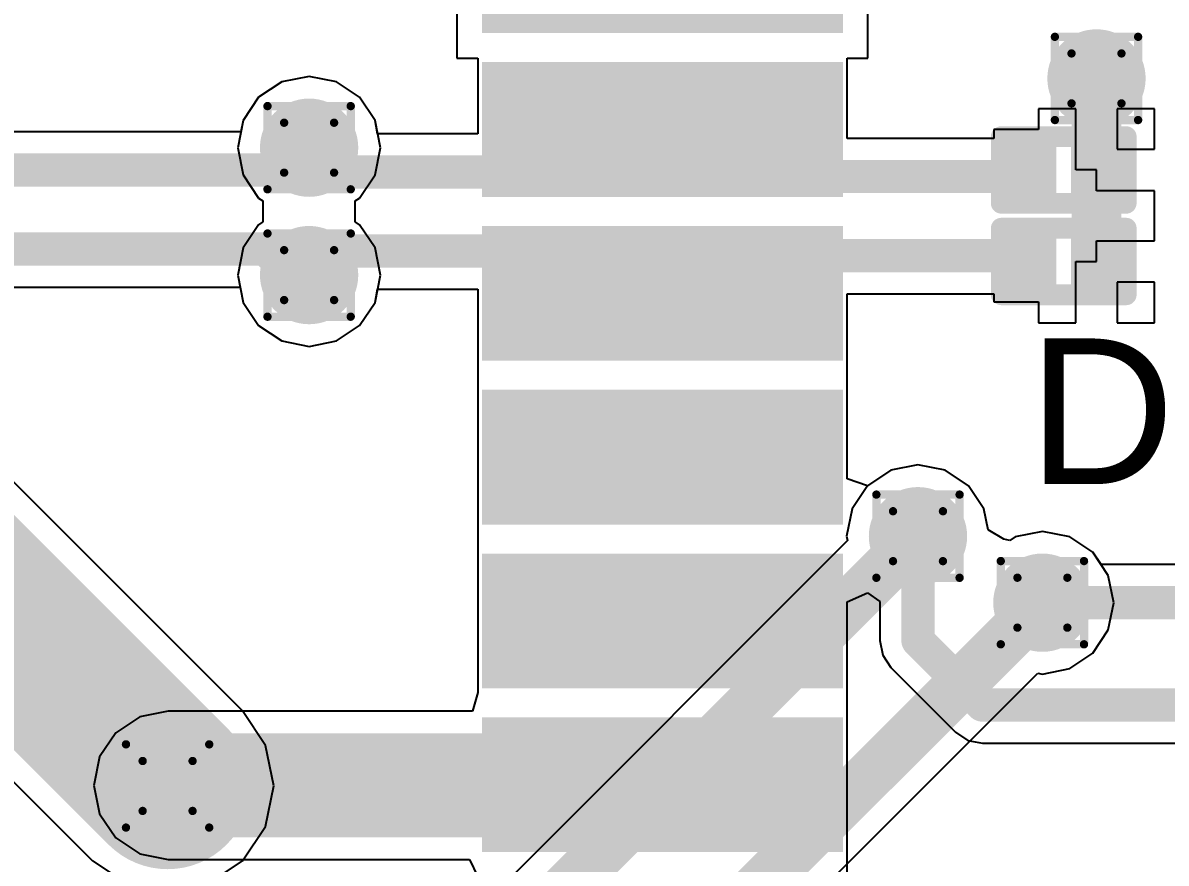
# Model space of a CAD drawing. Header units: inches. Extents: x -0.3 to 9.9, y -0.4 to 5.
# Drawn here: x 1.024 to 1.2987, y 1.1684 to 1.3704 of the extents above; entities that cross this region are included whole.
import ezdxf

# ---------------------------------------------------------------- set-up
doc = ezdxf.new("R2010")
doc.units = ezdxf.units.IN
doc.header["$MEASUREMENT"] = 0
for name, color, linetype in [('Bottom Layer', 5, 'Continuous'), ('Bottom Solder', 6, 'Continuous'), ('Drill Drawing', 1, 'Continuous'), ('Top Layer', 1, 'Continuous'), ('Top Overlay', 2, 'Continuous'), ('Top Paste', 8, 'Continuous'), ('Top Solder', 216, 'Continuous'), ('Via Holes', 16, 'Continuous')]:
    doc.layers.add(name, color=color, linetype=linetype)
doc.styles.add('Arial', font='', dxfattribs={"height": 0.2})
doc.styles.get('Arial').set_extended_font_data('Arial')

# ---------------------------------------------------------------- blocks, each defined once
blk = doc.blocks.new('SIM7000A_35')
at = {"layer": 'Top Layer'}
for points in [[(-0.09094, -0.51181), (-0.09094, -0.43307), (-0.06654, -0.43307), (-0.06654, -0.51181)], [(-0.05157, -0.51181), (-0.05157, -0.43307), (-0.02717, -0.43307), (-0.02717, -0.51181)], [(-0.0122, -0.51181), (-0.0122, -0.43307), (0.0122, -0.43307), (0.0122, -0.51181)], [(0.02717, -0.51181), (0.02717, -0.43307), (0.05157, -0.43307), (0.05157, -0.51181)], [(0.06654, -0.51181), (0.06654, -0.43307), (0.09094, -0.43307), (0.09094, -0.51181)]]:
    blk.add_hatch(color=1, dxfattribs=at).paths.add_polyline_path(points)
at = {"layer": 'Top Paste'}
for points in [[(-0.09094, -0.51181), (-0.09094, -0.43307), (-0.06654, -0.43307), (-0.06654, -0.51181)], [(-0.05157, -0.51181), (-0.05157, -0.43307), (-0.02717, -0.43307), (-0.02717, -0.51181)], [(-0.0122, -0.51181), (-0.0122, -0.43307), (0.0122, -0.43307), (0.0122, -0.51181)], [(0.02717, -0.51181), (0.02717, -0.43307), (0.05157, -0.43307), (0.05157, -0.51181)], [(0.06654, -0.51181), (0.06654, -0.43307), (0.09094, -0.43307), (0.09094, -0.51181)]]:
    blk.add_hatch(color=8, dxfattribs=at).paths.add_polyline_path(points)
at = {"layer": 'Top Solder'}
for points in [[(-0.09494, -0.51581), (-0.09494, -0.42907), (-0.06254, -0.42907), (-0.06254, -0.51581)], [(-0.05557, -0.51581), (-0.05557, -0.42907), (-0.02317, -0.42907), (-0.02317, -0.51581)], [(-0.0162, -0.51581), (-0.0162, -0.42907), (0.0162, -0.42907), (0.0162, -0.51581)], [(0.02317, -0.51581), (0.02317, -0.42907), (0.05557, -0.42907), (0.05557, -0.51581)], [(0.06254, -0.51581), (0.06254, -0.42907), (0.09494, -0.42907), (0.09494, -0.51581)], [(0.10191, -0.51581), (0.10191, -0.42907), (0.13431, -0.42907), (0.13431, -0.51581)]]:
    blk.add_hatch(color=216, dxfattribs=at).paths.add_polyline_path(points)
blk = doc.blocks.new('DSN0603_2_151')
at = {"layer": 'Top Layer'}
for points in [[(-0.01181, 0.00472), (-0.00394, 0.00472), (-0.00394, -0.00472), (-0.01181, -0.00472)], [(0.00394, 0.00472), (0.01181, 0.00472), (0.01181, -0.00472), (0.00394, -0.00472)]]:
    blk.add_hatch(color=1, dxfattribs=at).paths.add_polyline_path(points)
at = {"layer": 'Top Paste'}
for points in [[(-0.01181, 0.00472), (-0.00394, 0.00472), (-0.00394, -0.00472), (-0.01181, -0.00472)], [(0.00394, 0.00472), (0.01181, 0.00472), (0.01181, -0.00472), (0.00394, -0.00472)]]:
    blk.add_hatch(color=8, dxfattribs=at).paths.add_polyline_path(points)
at = {"layer": 'Top Solder'}
for points in [[(-0.01398, 0.00689), (-0.00177, 0.00689), (-0.00177, -0.00689), (-0.01398, -0.00689)], [(0.00177, 0.00689), (0.01398, 0.00689), (0.01398, -0.00689), (0.00177, -0.00689)]]:
    blk.add_hatch(color=216, dxfattribs=at).paths.add_polyline_path(points)
at = {"layer": 'Top Overlay'}
for points in [[(-0.015, -0.008, 0.005, 0.005, 0), (-0.015, 0.008, 0.005, 0.005, 0)], [(-0.015, 0.008, 0.005, 0.005, 0), (0.015, 0.008, 0.005, 0.005, 0)], [(0.015, -0.008, 0.005, 0.005, 0), (0.015, 0.008, 0.005, 0.005, 0)], [(-0.015, -0.008, 0.005, 0.005, 0), (0.015, -0.008, 0.005, 0.005, 0)]]:
    blk.add_lwpolyline(points, format="xyseb", dxfattribs=at)
for points in [[(-0.01625, 0.008, 0.0025, 0.0025, 1), (-0.01375, 0.008, 0.0025, 0.0025, 1)], [(-0.01625, 0.008, 0.0025, 0.0025, 1), (-0.01375, 0.008, 0.0025, 0.0025, 1)], [(0.01375, 0.008, 0.0025, 0.0025, 1), (0.01625, 0.008, 0.0025, 0.0025, 1)], [(0.01375, 0.008, 0.0025, 0.0025, 1), (0.01625, 0.008, 0.0025, 0.0025, 1)], [(-0.01625, -0.008, 0.0025, 0.0025, 1), (-0.01375, -0.008, 0.0025, 0.0025, 1)], [(-0.01625, -0.008, 0.0025, 0.0025, 1), (-0.01375, -0.008, 0.0025, 0.0025, 1)], [(0.01375, -0.008, 0.0025, 0.0025, 1), (0.01625, -0.008, 0.0025, 0.0025, 1)], [(0.01375, -0.008, 0.0025, 0.0025, 1), (0.01625, -0.008, 0.0025, 0.0025, 1)]]:
    blk.add_lwpolyline(points, format="xyseb", close=True, dxfattribs=at)
blk = doc.blocks.new('DSN0603_2_152')
at = {"layer": 'Top Layer'}
for points in [[(-0.01181, 0.00472), (-0.00394, 0.00472), (-0.00394, -0.00472), (-0.01181, -0.00472)], [(0.00394, 0.00472), (0.01181, 0.00472), (0.01181, -0.00472), (0.00394, -0.00472)]]:
    blk.add_hatch(color=1, dxfattribs=at).paths.add_polyline_path(points)
at = {"layer": 'Top Paste'}
for points in [[(-0.01181, 0.00472), (-0.00394, 0.00472), (-0.00394, -0.00472), (-0.01181, -0.00472)], [(0.00394, 0.00472), (0.01181, 0.00472), (0.01181, -0.00472), (0.00394, -0.00472)]]:
    blk.add_hatch(color=8, dxfattribs=at).paths.add_polyline_path(points)
at = {"layer": 'Top Solder'}
for points in [[(-0.01398, 0.00689), (-0.00177, 0.00689), (-0.00177, -0.00689), (-0.01398, -0.00689)], [(0.00177, 0.00689), (0.01398, 0.00689), (0.01398, -0.00689), (0.00177, -0.00689)]]:
    blk.add_hatch(color=216, dxfattribs=at).paths.add_polyline_path(points)
at = {"layer": 'Top Overlay'}
for points in [[(-0.015, -0.008, 0.005, 0.005, 0), (-0.015, 0.008, 0.005, 0.005, 0)], [(-0.015, 0.008, 0.005, 0.005, 0), (0.015, 0.008, 0.005, 0.005, 0)], [(0.015, -0.008, 0.005, 0.005, 0), (0.015, 0.008, 0.005, 0.005, 0)], [(-0.015, -0.008, 0.005, 0.005, 0), (0.015, -0.008, 0.005, 0.005, 0)]]:
    blk.add_lwpolyline(points, format="xyseb", dxfattribs=at)
for points in [[(-0.01625, 0.008, 0.0025, 0.0025, 1), (-0.01375, 0.008, 0.0025, 0.0025, 1)], [(-0.01625, 0.008, 0.0025, 0.0025, 1), (-0.01375, 0.008, 0.0025, 0.0025, 1)], [(0.01375, 0.008, 0.0025, 0.0025, 1), (0.01625, 0.008, 0.0025, 0.0025, 1)], [(0.01375, 0.008, 0.0025, 0.0025, 1), (0.01625, 0.008, 0.0025, 0.0025, 1)], [(-0.01625, -0.008, 0.0025, 0.0025, 1), (-0.01375, -0.008, 0.0025, 0.0025, 1)], [(-0.01625, -0.008, 0.0025, 0.0025, 1), (-0.01375, -0.008, 0.0025, 0.0025, 1)], [(0.01375, -0.008, 0.0025, 0.0025, 1), (0.01625, -0.008, 0.0025, 0.0025, 1)], [(0.01375, -0.008, 0.0025, 0.0025, 1), (0.01625, -0.008, 0.0025, 0.0025, 1)]]:
    blk.add_lwpolyline(points, format="xyseb", close=True, dxfattribs=at)

msp = doc.modelspace()

# ---------------------------------------------------------------- hatches: boundary and pattern name
at = {"layer": 'Bottom Layer'}
h = msp.add_hatch(color=5, dxfattribs=at)
edge = h.paths.add_edge_path()
edge.add_arc((1.282, 1.357), 0.01181, 0, 360)
h = msp.add_hatch(color=5, dxfattribs=at)
edge = h.paths.add_edge_path()
edge.add_arc((1.09282, 1.34035), 0.01181, 0, 360)
h = msp.add_hatch(color=5, dxfattribs=at)
edge = h.paths.add_edge_path()
edge.add_arc((1.09282, 1.30973), 0.01181, 0, 360)
h = msp.add_hatch(color=5, dxfattribs=at)
edge = h.paths.add_edge_path()
edge.add_arc((1.23911, 1.24698), 0.01181, 0, 360)
h = msp.add_hatch(color=5, dxfattribs=at)
edge = h.paths.add_edge_path()
edge.add_arc((1.269, 1.231), 0.01181, 0, 360)
h = msp.add_hatch(color=5, dxfattribs=at)
edge = h.paths.add_edge_path()
edge.add_arc((1.05882, 1.18695), 0.01181, 0, 360)
at = {"layer": 'Bottom Solder'}
h = msp.add_hatch(color=6, dxfattribs=at)
edge = h.paths.add_edge_path()
edge.add_arc((1.282, 1.357), 0.00591, 0, 360)
h = msp.add_hatch(color=6, dxfattribs=at)
edge = h.paths.add_edge_path()
edge.add_arc((1.09282, 1.34035), 0.00591, 0, 360)
h = msp.add_hatch(color=6, dxfattribs=at)
edge = h.paths.add_edge_path()
edge.add_arc((1.09282, 1.30973), 0.00591, 0, 360)
h = msp.add_hatch(color=6, dxfattribs=at)
edge = h.paths.add_edge_path()
edge.add_arc((1.23911, 1.24698), 0.00591, 0, 360)
h = msp.add_hatch(color=6, dxfattribs=at)
edge = h.paths.add_edge_path()
edge.add_arc((1.269, 1.231), 0.00591, 0, 360)
h = msp.add_hatch(color=6, dxfattribs=at)
edge = h.paths.add_edge_path()
edge.add_arc((1.05882, 1.18695), 0.00591, 0, 360)
at = {"layer": 'Top Layer'}
h = msp.add_hatch(color=1, dxfattribs=at)
edge = h.paths.add_edge_path()
edge.add_arc((1.282, 1.357), 0.01181, 0, 360)
h = msp.add_hatch(color=1, dxfattribs=at)
edge = h.paths.add_edge_path()
edge.add_arc((1.09282, 1.34035), 0.01181, 0, 360)
h = msp.add_hatch(color=1, dxfattribs=at)
edge = h.paths.add_edge_path()
edge.add_arc((1.09282, 1.30973), 0.01181, 0, 360)
h = msp.add_hatch(color=1, dxfattribs=at)
edge = h.paths.add_edge_path()
edge.add_arc((1.23911, 1.24698), 0.01181, 0, 360)
h = msp.add_hatch(color=1, dxfattribs=at)
edge = h.paths.add_edge_path()
edge.add_arc((1.269, 1.231), 0.01181, 0, 360)
h = msp.add_hatch(color=1, dxfattribs=at)
edge = h.paths.add_edge_path()
edge.add_arc((1.05882, 1.18695), 0.01181, 0, 360)
at = {"layer": 'Top Solder'}
h = msp.add_hatch(color=216, dxfattribs=at)
edge = h.paths.add_edge_path()
edge.add_arc((1.282, 1.357), 0.00591, 0, 360)
h = msp.add_hatch(color=216, dxfattribs=at)
edge = h.paths.add_edge_path()
edge.add_arc((1.09282, 1.34035), 0.00591, 0, 360)
h = msp.add_hatch(color=216, dxfattribs=at)
edge = h.paths.add_edge_path()
edge.add_arc((1.09282, 1.30973), 0.00591, 0, 360)
h = msp.add_hatch(color=216, dxfattribs=at)
edge = h.paths.add_edge_path()
edge.add_arc((1.23911, 1.24698), 0.00591, 0, 360)
h = msp.add_hatch(color=216, dxfattribs=at)
edge = h.paths.add_edge_path()
edge.add_arc((1.269, 1.231), 0.00591, 0, 360)
h = msp.add_hatch(color=216, dxfattribs=at)
edge = h.paths.add_edge_path()
edge.add_arc((1.05882, 1.18695), 0.00591, 0, 360)
at = {"layer": 'Via Holes'}
h = msp.add_hatch(color=7, dxfattribs=at)
edge = h.paths.add_edge_path()
edge.add_arc((1.282, 1.357), 0.00591, 0, 360)
h = msp.add_hatch(color=7, dxfattribs=at)
edge = h.paths.add_edge_path()
edge.add_arc((1.09282, 1.34035), 0.00591, 0, 360)
h = msp.add_hatch(color=7, dxfattribs=at)
edge = h.paths.add_edge_path()
edge.add_arc((1.09282, 1.30973), 0.00591, 0, 360)
h = msp.add_hatch(color=7, dxfattribs=at)
edge = h.paths.add_edge_path()
edge.add_arc((1.23911, 1.24698), 0.00591, 0, 360)
h = msp.add_hatch(color=7, dxfattribs=at)
edge = h.paths.add_edge_path()
edge.add_arc((1.269, 1.231), 0.00591, 0, 360)
h = msp.add_hatch(color=7, dxfattribs=at)
edge = h.paths.add_edge_path()
edge.add_arc((1.05882, 1.18695), 0.00591, 0, 360)

# ---------------------------------------------------------------- linework, layer by layer
at = {"layer": 'Bottom Layer'}
for p, q in [((1.09282, 1.35749), (1.08626, 1.35619)), ((1.09938, 1.35619), (1.09282, 1.35749)), ((1.08626, 1.35619), (1.0807, 1.35247)), ((1.10494, 1.35247), (1.09938, 1.35619)), ((1.0807, 1.35247), (1.07699, 1.34691)), ((1.10866, 1.34691), (1.10494, 1.35247)), ((1.07699, 1.34691), (1.07644, 1.34417)), ((1.10996, 1.34035), (1.10866, 1.34691)), ((1.07644, 1.34417), (1.00329, 1.34417)), ((1.10866, 1.33379), (1.10996, 1.34035)), ((1.10494, 1.32823), (1.10866, 1.33379)), ((1.10391, 1.32754), (1.10494, 1.32823)), ((1.10391, 1.32254), (1.10391, 1.32754)), ((1.10494, 1.32185), (1.10391, 1.32254)), ((1.10866, 1.31629), (1.10494, 1.32185)), ((1.10996, 1.30973), (1.10866, 1.31629)), ((1.10866, 1.30317), (1.10996, 1.30973)), ((0.99162, 1.30682), (1.07626, 1.30682)), ((1.07626, 1.30682), (1.07699, 1.30317)), ((1.07699, 1.30317), (1.0807, 1.29761)), ((1.10494, 1.29761), (1.10866, 1.30317)), ((1.0807, 1.29761), (1.08626, 1.2939)), ((1.09938, 1.2939), (1.10494, 1.29761)), ((1.08626, 1.2939), (1.09282, 1.29259)), ((1.09282, 1.29259), (1.09938, 1.2939)), ((1.07685, 1.20497), (1.0028, 1.27902)), ((1.23911, 1.26412), (1.23255, 1.26281)), ((1.24567, 1.26281), (1.23911, 1.26412)), ((1.23255, 1.26281), (1.22699, 1.2591)), ((1.25123, 1.2591), (1.24567, 1.26281)), ((1.22699, 1.2591), (1.22327, 1.25353)), ((1.25494, 1.25353), (1.25123, 1.2591)), ((1.22327, 1.25353), (1.22197, 1.24698)), ((1.25594, 1.24851), (1.25494, 1.25353)), ((1.2597, 1.24627), (1.25594, 1.24851)), ((1.269, 1.24814), (1.26244, 1.24684)), ((1.27556, 1.24684), (1.269, 1.24814)), ((1.22218, 1.24591), (1.12784, 1.15157)), ((1.22197, 1.24698), (1.22218, 1.24591)), ((1.26115, 1.24597), (1.2597, 1.24627)), ((1.26244, 1.24684), (1.26115, 1.24597)), ((1.28112, 1.24312), (1.27556, 1.24684)), ((1.28484, 1.23756), (1.28112, 1.24312)), ((1.28614, 1.231), (1.28484, 1.23756)), ((0.97421, 1.23551), (1.0408, 1.16892)), ((1.28484, 1.22444), (1.28614, 1.231)), ((1.28112, 1.21888), (1.28484, 1.22444)), ((1.27556, 1.21516), (1.28112, 1.21888)), ((1.269, 1.21386), (1.27556, 1.21516)), ((1.1551, 1.10124), (1.26793, 1.21407)), ((1.26793, 1.21407), (1.269, 1.21386)), ((1.08237, 1.1967), (1.07685, 1.20497)), ((1.08431, 1.18695), (1.08237, 1.1967)), ((1.08237, 1.17719), (1.08431, 1.18695)), ((1.07685, 1.16892), (1.08237, 1.17719)), ((1.0408, 1.16892), (1.04907, 1.1634)), ((1.06858, 1.1634), (1.07685, 1.16892))]:
    msp.add_line(p, q, dxfattribs=at)
for points in [[(1.08324, 1.335, 0.008, 0.008, 0), (1.0886, 1.34035, 0.008, 0.008, 0)], [(1.0886, 1.34035, 0.008, 0.008, 0), (1.09282, 1.34035, 0.008, 0.008, 0)], [(0.99949, 1.335, 0.008, 0.008, 0), (1.08324, 1.335, 0.008, 0.008, 0)], [(0.99162, 1.316, 0.008, 0.008, 0), (1.08233, 1.316, 0.008, 0.008, 0)], [(1.08233, 1.316, 0.008, 0.008, 0), (1.0886, 1.30973, 0.008, 0.008, 0)], [(1.0886, 1.30973, 0.008, 0.008, 0), (1.09282, 1.30973, 0.008, 0.008, 0)], [(0.98477, 1.261, 0.04, 0.04, 0), (1.05882, 1.18695, 0.04, 0.04, 0)], [(1.13227, 1.14013, 0.012, 0.012, 0), (1.23911, 1.24698, 0.012, 0.012, 0)], [(1.14717, 1.10917, 0.012, 0.012, 0), (1.269, 1.231, 0.012, 0.012, 0)]]:
    msp.add_lwpolyline(points, format="xyseb", dxfattribs=at)
for points in [[(1.0866, 1.34035, 0.004, 0.004, 1), (1.0906, 1.34035, 0.004, 0.004, 1)], [(1.0866, 1.34035, 0.004, 0.004, 1), (1.0906, 1.34035, 0.004, 0.004, 1)], [(1.09082, 1.34035, 0.004, 0.004, 1), (1.09482, 1.34035, 0.004, 0.004, 1)], [(1.08124, 1.335, 0.004, 0.004, 1), (1.08524, 1.335, 0.004, 0.004, 1)], [(1.08124, 1.335, 0.004, 0.004, 1), (1.08524, 1.335, 0.004, 0.004, 1)], [(1.08033, 1.316, 0.004, 0.004, 1), (1.08433, 1.316, 0.004, 0.004, 1)], [(1.08033, 1.316, 0.004, 0.004, 1), (1.08433, 1.316, 0.004, 0.004, 1)], [(1.0866, 1.30973, 0.004, 0.004, 1), (1.0906, 1.30973, 0.004, 0.004, 1)], [(1.0866, 1.30973, 0.004, 0.004, 1), (1.0906, 1.30973, 0.004, 0.004, 1)], [(1.09082, 1.30973, 0.004, 0.004, 1), (1.09482, 1.30973, 0.004, 0.004, 1)], [(1.23611, 1.24698, 0.006, 0.006, 1), (1.24211, 1.24698, 0.006, 0.006, 1)], [(1.266, 1.231, 0.006, 0.006, 1), (1.272, 1.231, 0.006, 0.006, 1)], [(1.04882, 1.18695, 0.02, 0.02, 1), (1.06882, 1.18695, 0.02, 0.02, 1)]]:
    msp.add_lwpolyline(points, format="xyseb", close=True, dxfattribs=at)
at = {"layer": 'Drill Drawing'}
for points in [[(1.272, 1.367, 0.002, 0.002, 0), (1.292, 1.367, 0.002, 0.002, 0)], [(1.272, 1.347, 0.002, 0.002, 0), (1.272, 1.367, 0.002, 0.002, 0)], [(1.292, 1.347, 0.002, 0.002, 0), (1.292, 1.367, 0.002, 0.002, 0)], [(1.276, 1.363, 0.002, 0.002, 0), (1.288, 1.363, 0.002, 0.002, 0)], [(1.276, 1.351, 0.002, 0.002, 0), (1.276, 1.363, 0.002, 0.002, 0)], [(1.288, 1.351, 0.002, 0.002, 0), (1.288, 1.363, 0.002, 0.002, 0)], [(1.276, 1.351, 0.002, 0.002, 0), (1.288, 1.351, 0.002, 0.002, 0)], [(1.08282, 1.35035, 0.002, 0.002, 0), (1.10282, 1.35035, 0.002, 0.002, 0)], [(1.08282, 1.33035, 0.002, 0.002, 0), (1.08282, 1.35035, 0.002, 0.002, 0)], [(1.10282, 1.33035, 0.002, 0.002, 0), (1.10282, 1.35035, 0.002, 0.002, 0)], [(1.08682, 1.34635, 0.002, 0.002, 0), (1.09882, 1.34635, 0.002, 0.002, 0)], [(1.08682, 1.33435, 0.002, 0.002, 0), (1.08682, 1.34635, 0.002, 0.002, 0)], [(1.09882, 1.33435, 0.002, 0.002, 0), (1.09882, 1.34635, 0.002, 0.002, 0)], [(1.272, 1.347, 0.002, 0.002, 0), (1.292, 1.347, 0.002, 0.002, 0)], [(1.08682, 1.33435, 0.002, 0.002, 0), (1.09882, 1.33435, 0.002, 0.002, 0)], [(1.08282, 1.33035, 0.002, 0.002, 0), (1.10282, 1.33035, 0.002, 0.002, 0)], [(1.08282, 1.31973, 0.002, 0.002, 0), (1.10282, 1.31973, 0.002, 0.002, 0)], [(1.08282, 1.29973, 0.002, 0.002, 0), (1.08282, 1.31973, 0.002, 0.002, 0)], [(1.10282, 1.29973, 0.002, 0.002, 0), (1.10282, 1.31973, 0.002, 0.002, 0)], [(1.08682, 1.31573, 0.002, 0.002, 0), (1.09882, 1.31573, 0.002, 0.002, 0)], [(1.08682, 1.30373, 0.002, 0.002, 0), (1.08682, 1.31573, 0.002, 0.002, 0)], [(1.09882, 1.30373, 0.002, 0.002, 0), (1.09882, 1.31573, 0.002, 0.002, 0)], [(1.08682, 1.30373, 0.002, 0.002, 0), (1.09882, 1.30373, 0.002, 0.002, 0)], [(1.08282, 1.29973, 0.002, 0.002, 0), (1.10282, 1.29973, 0.002, 0.002, 0)], [(1.22911, 1.25698, 0.002, 0.002, 0), (1.24911, 1.25698, 0.002, 0.002, 0)], [(1.22911, 1.23698, 0.002, 0.002, 0), (1.22911, 1.25698, 0.002, 0.002, 0)], [(1.24911, 1.23698, 0.002, 0.002, 0), (1.24911, 1.25698, 0.002, 0.002, 0)], [(1.23311, 1.25298, 0.002, 0.002, 0), (1.24511, 1.25298, 0.002, 0.002, 0)], [(1.23311, 1.24098, 0.002, 0.002, 0), (1.23311, 1.25298, 0.002, 0.002, 0)], [(1.24511, 1.24098, 0.002, 0.002, 0), (1.24511, 1.25298, 0.002, 0.002, 0)], [(1.23311, 1.24098, 0.002, 0.002, 0), (1.24511, 1.24098, 0.002, 0.002, 0)], [(1.259, 1.241, 0.002, 0.002, 0), (1.279, 1.241, 0.002, 0.002, 0)], [(1.259, 1.221, 0.002, 0.002, 0), (1.259, 1.241, 0.002, 0.002, 0)], [(1.279, 1.221, 0.002, 0.002, 0), (1.279, 1.241, 0.002, 0.002, 0)], [(1.22911, 1.23698, 0.002, 0.002, 0), (1.24911, 1.23698, 0.002, 0.002, 0)], [(1.263, 1.237, 0.002, 0.002, 0), (1.275, 1.237, 0.002, 0.002, 0)], [(1.263, 1.225, 0.002, 0.002, 0), (1.263, 1.237, 0.002, 0.002, 0)], [(1.275, 1.225, 0.002, 0.002, 0), (1.275, 1.237, 0.002, 0.002, 0)], [(1.263, 1.225, 0.002, 0.002, 0), (1.275, 1.225, 0.002, 0.002, 0)], [(1.259, 1.221, 0.002, 0.002, 0), (1.279, 1.221, 0.002, 0.002, 0)], [(1.04882, 1.19695, 0.002, 0.002, 0), (1.06882, 1.19695, 0.002, 0.002, 0)], [(1.04882, 1.17695, 0.002, 0.002, 0), (1.04882, 1.19695, 0.002, 0.002, 0)], [(1.06882, 1.17695, 0.002, 0.002, 0), (1.06882, 1.19695, 0.002, 0.002, 0)], [(1.05282, 1.19295, 0.002, 0.002, 0), (1.06482, 1.19295, 0.002, 0.002, 0)], [(1.05282, 1.18095, 0.002, 0.002, 0), (1.05282, 1.19295, 0.002, 0.002, 0)], [(1.06482, 1.18095, 0.002, 0.002, 0), (1.06482, 1.19295, 0.002, 0.002, 0)], [(1.05282, 1.18095, 0.002, 0.002, 0), (1.06482, 1.18095, 0.002, 0.002, 0)], [(1.04882, 1.17695, 0.002, 0.002, 0), (1.06882, 1.17695, 0.002, 0.002, 0)]]:
    msp.add_lwpolyline(points, format="xyseb", dxfattribs=at)
for points in [[(1.2715, 1.367, 0.001, 0.001, 1), (1.2725, 1.367, 0.001, 0.001, 1)], [(1.2715, 1.367, 0.001, 0.001, 1), (1.2725, 1.367, 0.001, 0.001, 1)], [(1.2915, 1.367, 0.001, 0.001, 1), (1.2925, 1.367, 0.001, 0.001, 1)], [(1.2915, 1.367, 0.001, 0.001, 1), (1.2925, 1.367, 0.001, 0.001, 1)], [(1.2755, 1.363, 0.001, 0.001, 1), (1.2765, 1.363, 0.001, 0.001, 1)], [(1.2755, 1.363, 0.001, 0.001, 1), (1.2765, 1.363, 0.001, 0.001, 1)], [(1.2875, 1.363, 0.001, 0.001, 1), (1.2885, 1.363, 0.001, 0.001, 1)], [(1.2875, 1.363, 0.001, 0.001, 1), (1.2885, 1.363, 0.001, 0.001, 1)], [(1.2755, 1.351, 0.001, 0.001, 1), (1.2765, 1.351, 0.001, 0.001, 1)], [(1.2755, 1.351, 0.001, 0.001, 1), (1.2765, 1.351, 0.001, 0.001, 1)], [(1.2875, 1.351, 0.001, 0.001, 1), (1.2885, 1.351, 0.001, 0.001, 1)], [(1.2875, 1.351, 0.001, 0.001, 1), (1.2885, 1.351, 0.001, 0.001, 1)], [(1.08232, 1.35035, 0.001, 0.001, 1), (1.08332, 1.35035, 0.001, 0.001, 1)], [(1.08232, 1.35035, 0.001, 0.001, 1), (1.08332, 1.35035, 0.001, 0.001, 1)], [(1.10232, 1.35035, 0.001, 0.001, 1), (1.10332, 1.35035, 0.001, 0.001, 1)], [(1.10232, 1.35035, 0.001, 0.001, 1), (1.10332, 1.35035, 0.001, 0.001, 1)], [(1.08632, 1.34635, 0.001, 0.001, 1), (1.08732, 1.34635, 0.001, 0.001, 1)], [(1.08632, 1.34635, 0.001, 0.001, 1), (1.08732, 1.34635, 0.001, 0.001, 1)], [(1.09832, 1.34635, 0.001, 0.001, 1), (1.09932, 1.34635, 0.001, 0.001, 1)], [(1.09832, 1.34635, 0.001, 0.001, 1), (1.09932, 1.34635, 0.001, 0.001, 1)], [(1.2715, 1.347, 0.001, 0.001, 1), (1.2725, 1.347, 0.001, 0.001, 1)], [(1.2715, 1.347, 0.001, 0.001, 1), (1.2725, 1.347, 0.001, 0.001, 1)], [(1.2915, 1.347, 0.001, 0.001, 1), (1.2925, 1.347, 0.001, 0.001, 1)], [(1.2915, 1.347, 0.001, 0.001, 1), (1.2925, 1.347, 0.001, 0.001, 1)], [(1.08632, 1.33435, 0.001, 0.001, 1), (1.08732, 1.33435, 0.001, 0.001, 1)], [(1.08632, 1.33435, 0.001, 0.001, 1), (1.08732, 1.33435, 0.001, 0.001, 1)], [(1.09832, 1.33435, 0.001, 0.001, 1), (1.09932, 1.33435, 0.001, 0.001, 1)], [(1.09832, 1.33435, 0.001, 0.001, 1), (1.09932, 1.33435, 0.001, 0.001, 1)], [(1.08232, 1.33035, 0.001, 0.001, 1), (1.08332, 1.33035, 0.001, 0.001, 1)], [(1.08232, 1.33035, 0.001, 0.001, 1), (1.08332, 1.33035, 0.001, 0.001, 1)], [(1.10232, 1.33035, 0.001, 0.001, 1), (1.10332, 1.33035, 0.001, 0.001, 1)], [(1.10232, 1.33035, 0.001, 0.001, 1), (1.10332, 1.33035, 0.001, 0.001, 1)], [(1.08232, 1.31973, 0.001, 0.001, 1), (1.08332, 1.31973, 0.001, 0.001, 1)], [(1.08232, 1.31973, 0.001, 0.001, 1), (1.08332, 1.31973, 0.001, 0.001, 1)], [(1.10232, 1.31973, 0.001, 0.001, 1), (1.10332, 1.31973, 0.001, 0.001, 1)], [(1.10232, 1.31973, 0.001, 0.001, 1), (1.10332, 1.31973, 0.001, 0.001, 1)], [(1.08632, 1.31573, 0.001, 0.001, 1), (1.08732, 1.31573, 0.001, 0.001, 1)], [(1.08632, 1.31573, 0.001, 0.001, 1), (1.08732, 1.31573, 0.001, 0.001, 1)], [(1.09832, 1.31573, 0.001, 0.001, 1), (1.09932, 1.31573, 0.001, 0.001, 1)], [(1.09832, 1.31573, 0.001, 0.001, 1), (1.09932, 1.31573, 0.001, 0.001, 1)], [(1.08632, 1.30373, 0.001, 0.001, 1), (1.08732, 1.30373, 0.001, 0.001, 1)], [(1.08632, 1.30373, 0.001, 0.001, 1), (1.08732, 1.30373, 0.001, 0.001, 1)], [(1.09832, 1.30373, 0.001, 0.001, 1), (1.09932, 1.30373, 0.001, 0.001, 1)], [(1.09832, 1.30373, 0.001, 0.001, 1), (1.09932, 1.30373, 0.001, 0.001, 1)], [(1.08232, 1.29973, 0.001, 0.001, 1), (1.08332, 1.29973, 0.001, 0.001, 1)], [(1.08232, 1.29973, 0.001, 0.001, 1), (1.08332, 1.29973, 0.001, 0.001, 1)], [(1.10232, 1.29973, 0.001, 0.001, 1), (1.10332, 1.29973, 0.001, 0.001, 1)], [(1.10232, 1.29973, 0.001, 0.001, 1), (1.10332, 1.29973, 0.001, 0.001, 1)], [(1.22861, 1.25698, 0.001, 0.001, 1), (1.22961, 1.25698, 0.001, 0.001, 1)], [(1.22861, 1.25698, 0.001, 0.001, 1), (1.22961, 1.25698, 0.001, 0.001, 1)], [(1.24861, 1.25698, 0.001, 0.001, 1), (1.24961, 1.25698, 0.001, 0.001, 1)], [(1.24861, 1.25698, 0.001, 0.001, 1), (1.24961, 1.25698, 0.001, 0.001, 1)], [(1.23261, 1.25298, 0.001, 0.001, 1), (1.23361, 1.25298, 0.001, 0.001, 1)], [(1.23261, 1.25298, 0.001, 0.001, 1), (1.23361, 1.25298, 0.001, 0.001, 1)], [(1.24461, 1.25298, 0.001, 0.001, 1), (1.24561, 1.25298, 0.001, 0.001, 1)], [(1.24461, 1.25298, 0.001, 0.001, 1), (1.24561, 1.25298, 0.001, 0.001, 1)], [(1.23261, 1.24098, 0.001, 0.001, 1), (1.23361, 1.24098, 0.001, 0.001, 1)], [(1.23261, 1.24098, 0.001, 0.001, 1), (1.23361, 1.24098, 0.001, 0.001, 1)], [(1.24461, 1.24098, 0.001, 0.001, 1), (1.24561, 1.24098, 0.001, 0.001, 1)], [(1.24461, 1.24098, 0.001, 0.001, 1), (1.24561, 1.24098, 0.001, 0.001, 1)], [(1.2585, 1.241, 0.001, 0.001, 1), (1.2595, 1.241, 0.001, 0.001, 1)], [(1.2585, 1.241, 0.001, 0.001, 1), (1.2595, 1.241, 0.001, 0.001, 1)], [(1.2785, 1.241, 0.001, 0.001, 1), (1.2795, 1.241, 0.001, 0.001, 1)], [(1.2785, 1.241, 0.001, 0.001, 1), (1.2795, 1.241, 0.001, 0.001, 1)], [(1.22861, 1.23698, 0.001, 0.001, 1), (1.22961, 1.23698, 0.001, 0.001, 1)], [(1.22861, 1.23698, 0.001, 0.001, 1), (1.22961, 1.23698, 0.001, 0.001, 1)], [(1.24861, 1.23698, 0.001, 0.001, 1), (1.24961, 1.23698, 0.001, 0.001, 1)], [(1.24861, 1.23698, 0.001, 0.001, 1), (1.24961, 1.23698, 0.001, 0.001, 1)], [(1.2625, 1.237, 0.001, 0.001, 1), (1.2635, 1.237, 0.001, 0.001, 1)], [(1.2625, 1.237, 0.001, 0.001, 1), (1.2635, 1.237, 0.001, 0.001, 1)], [(1.2745, 1.237, 0.001, 0.001, 1), (1.2755, 1.237, 0.001, 0.001, 1)], [(1.2745, 1.237, 0.001, 0.001, 1), (1.2755, 1.237, 0.001, 0.001, 1)], [(1.2625, 1.225, 0.001, 0.001, 1), (1.2635, 1.225, 0.001, 0.001, 1)], [(1.2625, 1.225, 0.001, 0.001, 1), (1.2635, 1.225, 0.001, 0.001, 1)], [(1.2745, 1.225, 0.001, 0.001, 1), (1.2755, 1.225, 0.001, 0.001, 1)], [(1.2745, 1.225, 0.001, 0.001, 1), (1.2755, 1.225, 0.001, 0.001, 1)], [(1.2585, 1.221, 0.001, 0.001, 1), (1.2595, 1.221, 0.001, 0.001, 1)], [(1.2585, 1.221, 0.001, 0.001, 1), (1.2595, 1.221, 0.001, 0.001, 1)], [(1.2785, 1.221, 0.001, 0.001, 1), (1.2795, 1.221, 0.001, 0.001, 1)], [(1.2785, 1.221, 0.001, 0.001, 1), (1.2795, 1.221, 0.001, 0.001, 1)], [(1.04832, 1.19695, 0.001, 0.001, 1), (1.04932, 1.19695, 0.001, 0.001, 1)], [(1.04832, 1.19695, 0.001, 0.001, 1), (1.04932, 1.19695, 0.001, 0.001, 1)], [(1.06832, 1.19695, 0.001, 0.001, 1), (1.06932, 1.19695, 0.001, 0.001, 1)], [(1.06832, 1.19695, 0.001, 0.001, 1), (1.06932, 1.19695, 0.001, 0.001, 1)], [(1.05232, 1.19295, 0.001, 0.001, 1), (1.05332, 1.19295, 0.001, 0.001, 1)], [(1.05232, 1.19295, 0.001, 0.001, 1), (1.05332, 1.19295, 0.001, 0.001, 1)], [(1.06432, 1.19295, 0.001, 0.001, 1), (1.06532, 1.19295, 0.001, 0.001, 1)], [(1.06432, 1.19295, 0.001, 0.001, 1), (1.06532, 1.19295, 0.001, 0.001, 1)], [(1.05232, 1.18095, 0.001, 0.001, 1), (1.05332, 1.18095, 0.001, 0.001, 1)], [(1.05232, 1.18095, 0.001, 0.001, 1), (1.05332, 1.18095, 0.001, 0.001, 1)], [(1.06432, 1.18095, 0.001, 0.001, 1), (1.06532, 1.18095, 0.001, 0.001, 1)], [(1.06432, 1.18095, 0.001, 0.001, 1), (1.06532, 1.18095, 0.001, 0.001, 1)], [(1.04832, 1.17695, 0.001, 0.001, 1), (1.04932, 1.17695, 0.001, 0.001, 1)], [(1.04832, 1.17695, 0.001, 0.001, 1), (1.04932, 1.17695, 0.001, 0.001, 1)], [(1.06832, 1.17695, 0.001, 0.001, 1), (1.06932, 1.17695, 0.001, 0.001, 1)], [(1.06832, 1.17695, 0.001, 0.001, 1), (1.06932, 1.17695, 0.001, 0.001, 1)]]:
    msp.add_lwpolyline(points, format="xyseb", close=True, dxfattribs=at)
at = {"layer": 'Top Layer'}
for p, q in [((1.12833, 1.3791), (1.12833, 1.36189)), ((1.22707, 1.36189), (1.22707, 1.3791)), ((1.12833, 1.36189), (1.13333, 1.36189)), ((1.13333, 1.36189), (1.13333, 1.34372)), ((1.22207, 1.3426), (1.22207, 1.36189)), ((1.22207, 1.36189), (1.22707, 1.36189)), ((1.09282, 1.35749), (1.08626, 1.35619)), ((1.09938, 1.35619), (1.09282, 1.35749)), ((1.08626, 1.35619), (1.0807, 1.35247)), ((1.10494, 1.35247), (1.09938, 1.35619)), ((1.0807, 1.35247), (1.07699, 1.34691)), ((1.10866, 1.34691), (1.10494, 1.35247)), ((1.277, 1.34972), (1.26806, 1.34972)), ((1.26806, 1.34972), (1.26806, 1.34472)), ((1.277, 1.335), (1.277, 1.34972)), ((1.29594, 1.34972), (1.287, 1.34972)), ((1.287, 1.34972), (1.287, 1.34)), ((1.29594, 1.34), (1.29594, 1.34972)), ((1.07699, 1.34691), (1.07568, 1.34035)), ((1.10929, 1.34372), (1.10866, 1.34691)), ((1.13333, 1.34372), (1.10929, 1.34372)), ((1.26806, 1.34472), (1.25731, 1.34472)), ((1.25731, 1.34472), (1.25731, 1.3426)), ((1.25731, 1.3426), (1.22207, 1.3426)), ((1.07568, 1.34035), (1.07699, 1.33379)), ((1.287, 1.34), (1.29594, 1.34)), ((1.282, 1.335), (1.277, 1.335)), ((1.282, 1.33), (1.282, 1.335)), ((1.07699, 1.33379), (1.0807, 1.32823)), ((1.29594, 1.33), (1.282, 1.33)), ((1.29594, 1.32028), (1.29594, 1.33)), ((1.0807, 1.32823), (1.08174, 1.32754)), ((1.08174, 1.32754), (1.08174, 1.32254)), ((1.0807, 1.32185), (1.07699, 1.31629)), ((1.08174, 1.32254), (1.0807, 1.32185)), ((1.29594, 1.318), (1.29594, 1.32028)), ((1.07699, 1.31629), (1.07568, 1.30973)), ((1.282, 1.313), (1.282, 1.318)), ((1.282, 1.318), (1.29594, 1.318)), ((1.277, 1.29828), (1.277, 1.313)), ((1.277, 1.313), (1.282, 1.313)), ((1.07568, 1.30973), (1.07699, 1.30317)), ((1.29594, 1.308), (1.287, 1.308)), ((1.287, 1.308), (1.287, 1.29828)), ((1.29594, 1.29828), (1.29594, 1.308)), ((1.10866, 1.30317), (1.10929, 1.30637)), ((1.10929, 1.30637), (1.13333, 1.30637)), ((1.13333, 1.30637), (1.13333, 1.28819)), ((1.22207, 1.28819), (1.22207, 1.30525)), ((1.22207, 1.30525), (1.25731, 1.30525)), ((1.25731, 1.30525), (1.25731, 1.30328)), ((1.07699, 1.30317), (1.0807, 1.29761)), ((1.10494, 1.29761), (1.10866, 1.30317)), ((1.25731, 1.30328), (1.26806, 1.30328)), ((1.26806, 1.30328), (1.26806, 1.29828)), ((1.0807, 1.29761), (1.08626, 1.2939)), ((1.09938, 1.2939), (1.10494, 1.29761)), ((1.26806, 1.29828), (1.277, 1.29828)), ((1.287, 1.29828), (1.29594, 1.29828)), ((1.08626, 1.2939), (1.09282, 1.29259)), ((1.09282, 1.29259), (1.09938, 1.2939)), ((1.13333, 1.28819), (1.13333, 1.28815)), ((1.13333, 1.28815), (1.13333, 1.28319)), ((1.22207, 1.28815), (1.22207, 1.28819)), ((1.22207, 1.28319), (1.22207, 1.28815)), ((1.13333, 1.28319), (1.13333, 1.28315)), ((1.13333, 1.28315), (1.13333, 1.24882)), ((1.22207, 1.28315), (1.22207, 1.28319)), ((1.22207, 1.26074), (1.22207, 1.28315)), ((1.23911, 1.26412), (1.23255, 1.26281)), ((1.24567, 1.26281), (1.23911, 1.26412)), ((1.23255, 1.26281), (1.22699, 1.2591)), ((1.25123, 1.2591), (1.24567, 1.26281)), ((1.22699, 1.2591), (1.22207, 1.26074)), ((1.25494, 1.25353), (1.25123, 1.2591)), ((1.25594, 1.24851), (1.25494, 1.25353)), ((1.13333, 1.24882), (1.13333, 1.24878)), ((1.13333, 1.24878), (1.13333, 1.24382)), ((1.2597, 1.24627), (1.25594, 1.24851)), ((1.269, 1.24814), (1.26244, 1.24684)), ((1.27556, 1.24684), (1.269, 1.24814)), ((1.26115, 1.24597), (1.2597, 1.24627)), ((1.26244, 1.24684), (1.26115, 1.24597)), ((1.28112, 1.24312), (1.27556, 1.24684)), ((1.13333, 1.24382), (1.13333, 1.24378)), ((1.13333, 1.24378), (1.13333, 1.20994)), ((1.28309, 1.24018), (1.28112, 1.24312)), ((1.3592, 1.24018), (1.28309, 1.24018)), ((1.22207, 1.23122), (1.22702, 1.23334)), ((1.22207, 1.20945), (1.22207, 1.23122)), ((1.22702, 1.23334), (1.22993, 1.23129)), ((1.22993, 1.23129), (1.22993, 1.22189)), ((1.22993, 1.22189), (1.23063, 1.21838)), ((1.23063, 1.21838), (1.23262, 1.2154)), ((1.23262, 1.2154), (1.24812, 1.1999)), ((1.13333, 1.20941), (1.13206, 1.20494)), ((1.13333, 1.20994), (1.13333, 1.20941)), ((1.22207, 1.20941), (1.22207, 1.20945)), ((1.22207, 1.20445), (1.22207, 1.20941)), ((1.05214, 1.20358), (1.04636, 1.19972)), ((1.05897, 1.20494), (1.05214, 1.20358)), ((1.13206, 1.20494), (1.05897, 1.20494)), ((1.22207, 1.20441), (1.22207, 1.20445)), ((1.22207, 1.17008), (1.22207, 1.20441)), ((1.04636, 1.19972), (1.04249, 1.19393)), ((1.24812, 1.1999), (1.2511, 1.19791)), ((1.2511, 1.19791), (1.25461, 1.19721)), ((1.25461, 1.19721), (1.36429, 1.19721)), ((1.04249, 1.19393), (1.04113, 1.1871)), ((1.04113, 1.1871), (1.04249, 1.18027)), ((1.04249, 1.18027), (1.04636, 1.17448)), ((1.04636, 1.17448), (1.05214, 1.17061)), ((1.05214, 1.17061), (1.05897, 1.16926)), ((1.05897, 1.16926), (1.13134, 1.16926)), ((1.13134, 1.16926), (1.13333, 1.16508)), ((1.22207, 1.17004), (1.22207, 1.17008)), ((1.22207, 1.16508), (1.22207, 1.17004))]:
    msp.add_line(p, q, dxfattribs=at)
for points in [[(1.282, 1.335, 0.012, 0.012, 0), (1.282, 1.357, 0.012, 0.012, 0)], [(1.14035, 1.33454, 0.008, 0.008, 0), (1.15054, 1.34473, 0.008, 0.008, 0)], [(1.15054, 1.34473, 0.008, 0.008, 0), (1.1777, 1.34473, 0.008, 0.008, 0)], [(1.1777, 1.34473, 0.008, 0.008, 0), (1.20487, 1.34473, 0.008, 0.008, 0)], [(1.20487, 1.34473, 0.008, 0.008, 0), (1.21617, 1.33343, 0.008, 0.008, 0)], [(1.282, 1.313, 0.012, 0.012, 0), (1.282, 1.335, 0.012, 0.012, 0)], [(1.10286, 1.33454, 0.008, 0.008, 0), (1.14035, 1.33454, 0.008, 0.008, 0)], [(1.26468, 1.33343, 0.008, 0.008, 0), (1.26625, 1.335, 0.008, 0.008, 0)], [(1.21617, 1.33343, 0.008, 0.008, 0), (1.26468, 1.33343, 0.008, 0.008, 0)], [(1.10286, 1.31554, 0.008, 0.008, 0), (1.14035, 1.31554, 0.008, 0.008, 0)], [(1.14035, 1.31554, 0.008, 0.008, 0), (1.15054, 1.30536, 0.008, 0.008, 0)], [(1.1777, 1.30536, 0.008, 0.008, 0), (1.18591, 1.31356, 0.008, 0.008, 0)], [(1.18591, 1.31356, 0.008, 0.008, 0), (1.2169, 1.31356, 0.008, 0.008, 0)], [(1.2169, 1.31356, 0.008, 0.008, 0), (1.21776, 1.31443, 0.008, 0.008, 0)], [(1.21776, 1.31443, 0.008, 0.008, 0), (1.26404, 1.31443, 0.008, 0.008, 0)], [(1.26404, 1.31443, 0.008, 0.008, 0), (1.26546, 1.313, 0.008, 0.008, 0)], [(1.26546, 1.313, 0.008, 0.008, 0), (1.26625, 1.313, 0.008, 0.008, 0)], [(1.15054, 1.30536, 0.008, 0.008, 0), (1.1777, 1.30536, 0.008, 0.008, 0)], [(1.23911, 1.22189, 0.008, 0.008, 0), (1.23911, 1.24698, 0.008, 0.008, 0)], [(1.269, 1.231, 0.008, 0.008, 0), (1.363, 1.231, 0.008, 0.008, 0)], [(1.23911, 1.22189, 0.008, 0.008, 0), (1.25461, 1.20639, 0.008, 0.008, 0)], [(1.25461, 1.20639, 0.008, 0.008, 0), (1.36429, 1.20639, 0.008, 0.008, 0)], [(1.05897, 1.1871, 0.025, 0.025, 0), (1.17755, 1.1871, 0.025, 0.025, 0)], [(1.05882, 1.18695, 0.022, 0.022, 0), (1.05897, 1.1871, 0.022, 0.022, 0)], [(1.17755, 1.1871, 0.022, 0.022, 0), (1.1777, 1.18725, 0.022, 0.022, 0)]]:
    msp.add_lwpolyline(points, format="xyseb", dxfattribs=at)
for points in [[(1.279, 1.357, 0.006, 0.006, 1), (1.285, 1.357, 0.006, 0.006, 1)], [(1.14854, 1.34473, 0.004, 0.004, 1), (1.15254, 1.34473, 0.004, 0.004, 1)], [(1.14854, 1.34473, 0.004, 0.004, 1), (1.15254, 1.34473, 0.004, 0.004, 1)], [(1.1757, 1.34473, 0.004, 0.004, 1), (1.1797, 1.34473, 0.004, 0.004, 1)], [(1.1757, 1.34473, 0.004, 0.004, 1), (1.1797, 1.34473, 0.004, 0.004, 1)], [(1.20287, 1.34473, 0.004, 0.004, 1), (1.20687, 1.34473, 0.004, 0.004, 1)], [(1.20287, 1.34473, 0.004, 0.004, 1), (1.20687, 1.34473, 0.004, 0.004, 1)], [(1.279, 1.335, 0.006, 0.006, 1), (1.285, 1.335, 0.006, 0.006, 1)], [(1.279, 1.335, 0.006, 0.006, 1), (1.285, 1.335, 0.006, 0.006, 1)], [(1.10086, 1.33454, 0.004, 0.004, 1), (1.10486, 1.33454, 0.004, 0.004, 1)], [(1.13835, 1.33454, 0.004, 0.004, 1), (1.14235, 1.33454, 0.004, 0.004, 1)], [(1.13835, 1.33454, 0.004, 0.004, 1), (1.14235, 1.33454, 0.004, 0.004, 1)], [(1.26425, 1.335, 0.004, 0.004, 1), (1.26825, 1.335, 0.004, 0.004, 1)], [(1.21417, 1.33343, 0.004, 0.004, 1), (1.21817, 1.33343, 0.004, 0.004, 1)], [(1.21417, 1.33343, 0.004, 0.004, 1), (1.21817, 1.33343, 0.004, 0.004, 1)], [(1.26268, 1.33343, 0.004, 0.004, 1), (1.26668, 1.33343, 0.004, 0.004, 1)], [(1.26268, 1.33343, 0.004, 0.004, 1), (1.26668, 1.33343, 0.004, 0.004, 1)], [(1.10086, 1.31554, 0.004, 0.004, 1), (1.10486, 1.31554, 0.004, 0.004, 1)], [(1.13835, 1.31554, 0.004, 0.004, 1), (1.14235, 1.31554, 0.004, 0.004, 1)], [(1.13835, 1.31554, 0.004, 0.004, 1), (1.14235, 1.31554, 0.004, 0.004, 1)], [(1.279, 1.313, 0.006, 0.006, 1), (1.285, 1.313, 0.006, 0.006, 1)], [(1.18391, 1.31356, 0.004, 0.004, 1), (1.18791, 1.31356, 0.004, 0.004, 1)], [(1.18391, 1.31356, 0.004, 0.004, 1), (1.18791, 1.31356, 0.004, 0.004, 1)], [(1.2149, 1.31356, 0.004, 0.004, 1), (1.2189, 1.31356, 0.004, 0.004, 1)], [(1.2149, 1.31356, 0.004, 0.004, 1), (1.2189, 1.31356, 0.004, 0.004, 1)], [(1.21576, 1.31443, 0.004, 0.004, 1), (1.21976, 1.31443, 0.004, 0.004, 1)], [(1.21576, 1.31443, 0.004, 0.004, 1), (1.21976, 1.31443, 0.004, 0.004, 1)], [(1.26204, 1.31443, 0.004, 0.004, 1), (1.26604, 1.31443, 0.004, 0.004, 1)], [(1.26204, 1.31443, 0.004, 0.004, 1), (1.26604, 1.31443, 0.004, 0.004, 1)], [(1.26346, 1.313, 0.004, 0.004, 1), (1.26746, 1.313, 0.004, 0.004, 1)], [(1.26346, 1.313, 0.004, 0.004, 1), (1.26746, 1.313, 0.004, 0.004, 1)], [(1.26425, 1.313, 0.004, 0.004, 1), (1.26825, 1.313, 0.004, 0.004, 1)], [(1.14854, 1.30536, 0.004, 0.004, 1), (1.15254, 1.30536, 0.004, 0.004, 1)], [(1.14854, 1.30536, 0.004, 0.004, 1), (1.15254, 1.30536, 0.004, 0.004, 1)], [(1.1757, 1.30536, 0.004, 0.004, 1), (1.1797, 1.30536, 0.004, 0.004, 1)], [(1.1757, 1.30536, 0.004, 0.004, 1), (1.1797, 1.30536, 0.004, 0.004, 1)], [(1.23711, 1.24698, 0.004, 0.004, 1), (1.24111, 1.24698, 0.004, 0.004, 1)], [(1.267, 1.231, 0.004, 0.004, 1), (1.271, 1.231, 0.004, 0.004, 1)], [(1.23711, 1.22189, 0.004, 0.004, 1), (1.24111, 1.22189, 0.004, 0.004, 1)], [(1.23711, 1.22189, 0.004, 0.004, 1), (1.24111, 1.22189, 0.004, 0.004, 1)], [(1.25261, 1.20639, 0.004, 0.004, 1), (1.25661, 1.20639, 0.004, 0.004, 1)], [(1.25261, 1.20639, 0.004, 0.004, 1), (1.25661, 1.20639, 0.004, 0.004, 1)], [(1.05272, 1.1871, 0.0125, 0.0125, 1), (1.06522, 1.1871, 0.0125, 0.0125, 1)], [(1.05332, 1.18695, 0.011, 0.011, 1), (1.06432, 1.18695, 0.011, 0.011, 1)], [(1.05347, 1.1871, 0.011, 0.011, 1), (1.06447, 1.1871, 0.011, 0.011, 1)], [(1.1713, 1.1871, 0.0125, 0.0125, 1), (1.1838, 1.1871, 0.0125, 0.0125, 1)], [(1.17205, 1.1871, 0.011, 0.011, 1), (1.18305, 1.1871, 0.011, 0.011, 1)], [(1.1722, 1.18725, 0.011, 0.011, 1), (1.1832, 1.18725, 0.011, 0.011, 1)]]:
    msp.add_lwpolyline(points, format="xyseb", close=True, dxfattribs=at)

# ---------------------------------------------------------------- block references
at = {"rotation": 90}
msp.add_blockref('SIM7000A_35', (0.70526, 1.26599), dxfattribs=at)
for name, p in [('DSN0603_2_152', (1.27413, 1.335)), ('DSN0603_2_151', (1.27413, 1.313))]:
    msp.add_blockref(name, p)

# ---------------------------------------------------------------- texts
at = {"layer": 'Top Overlay', "style": 'Arial'}
msp.add_text('D18', height=0.035, dxfattribs=at).set_placement((1.26552, 1.25951))

doc.saveas('drawing.dxf')
